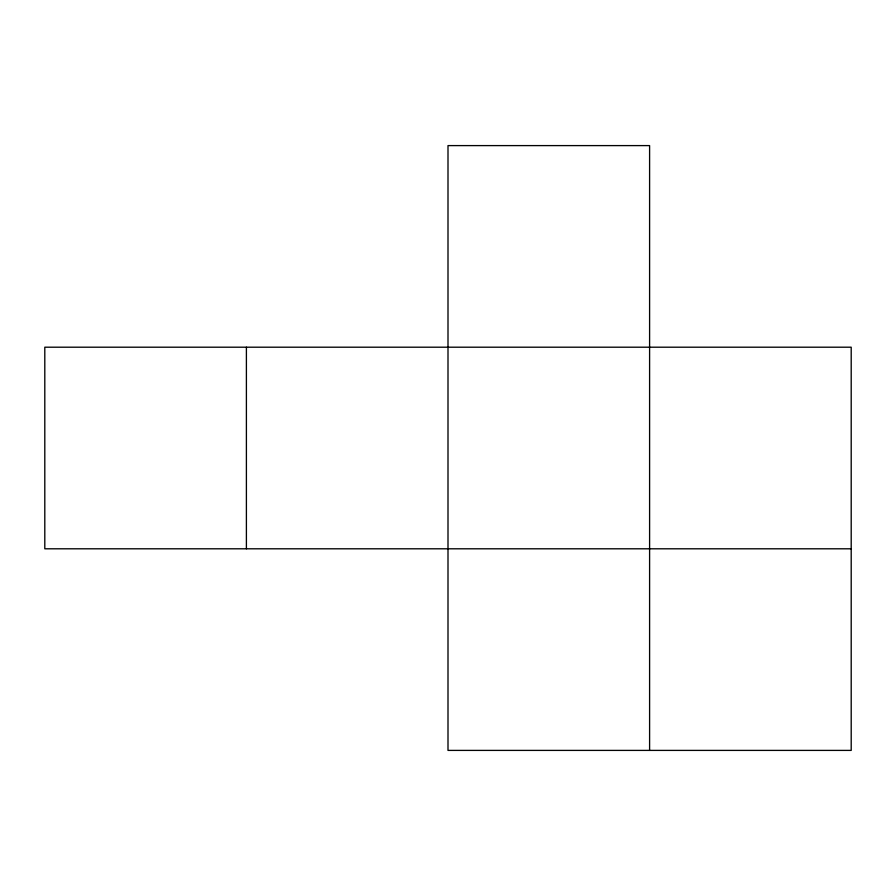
<?xml version="1.0" encoding="UTF-8"?>
<svg xmlns="http://www.w3.org/2000/svg" width="896" height="896" viewBox="0 0 896 896"><rect width="100%" height="100%" fill="white"/><g stroke="black" fill="none" stroke-linecap="round" stroke-linejoin="round"><path stroke-width="1.34" d="M851.2 548.8L44.8 548.8L44.8 347.2L851.2 347.2L851.2 750.4L448 750.4L448 145.6L649.6 145.6L649.6 750.4M246.4 347.2L246.4 548.8"/></g></svg>
